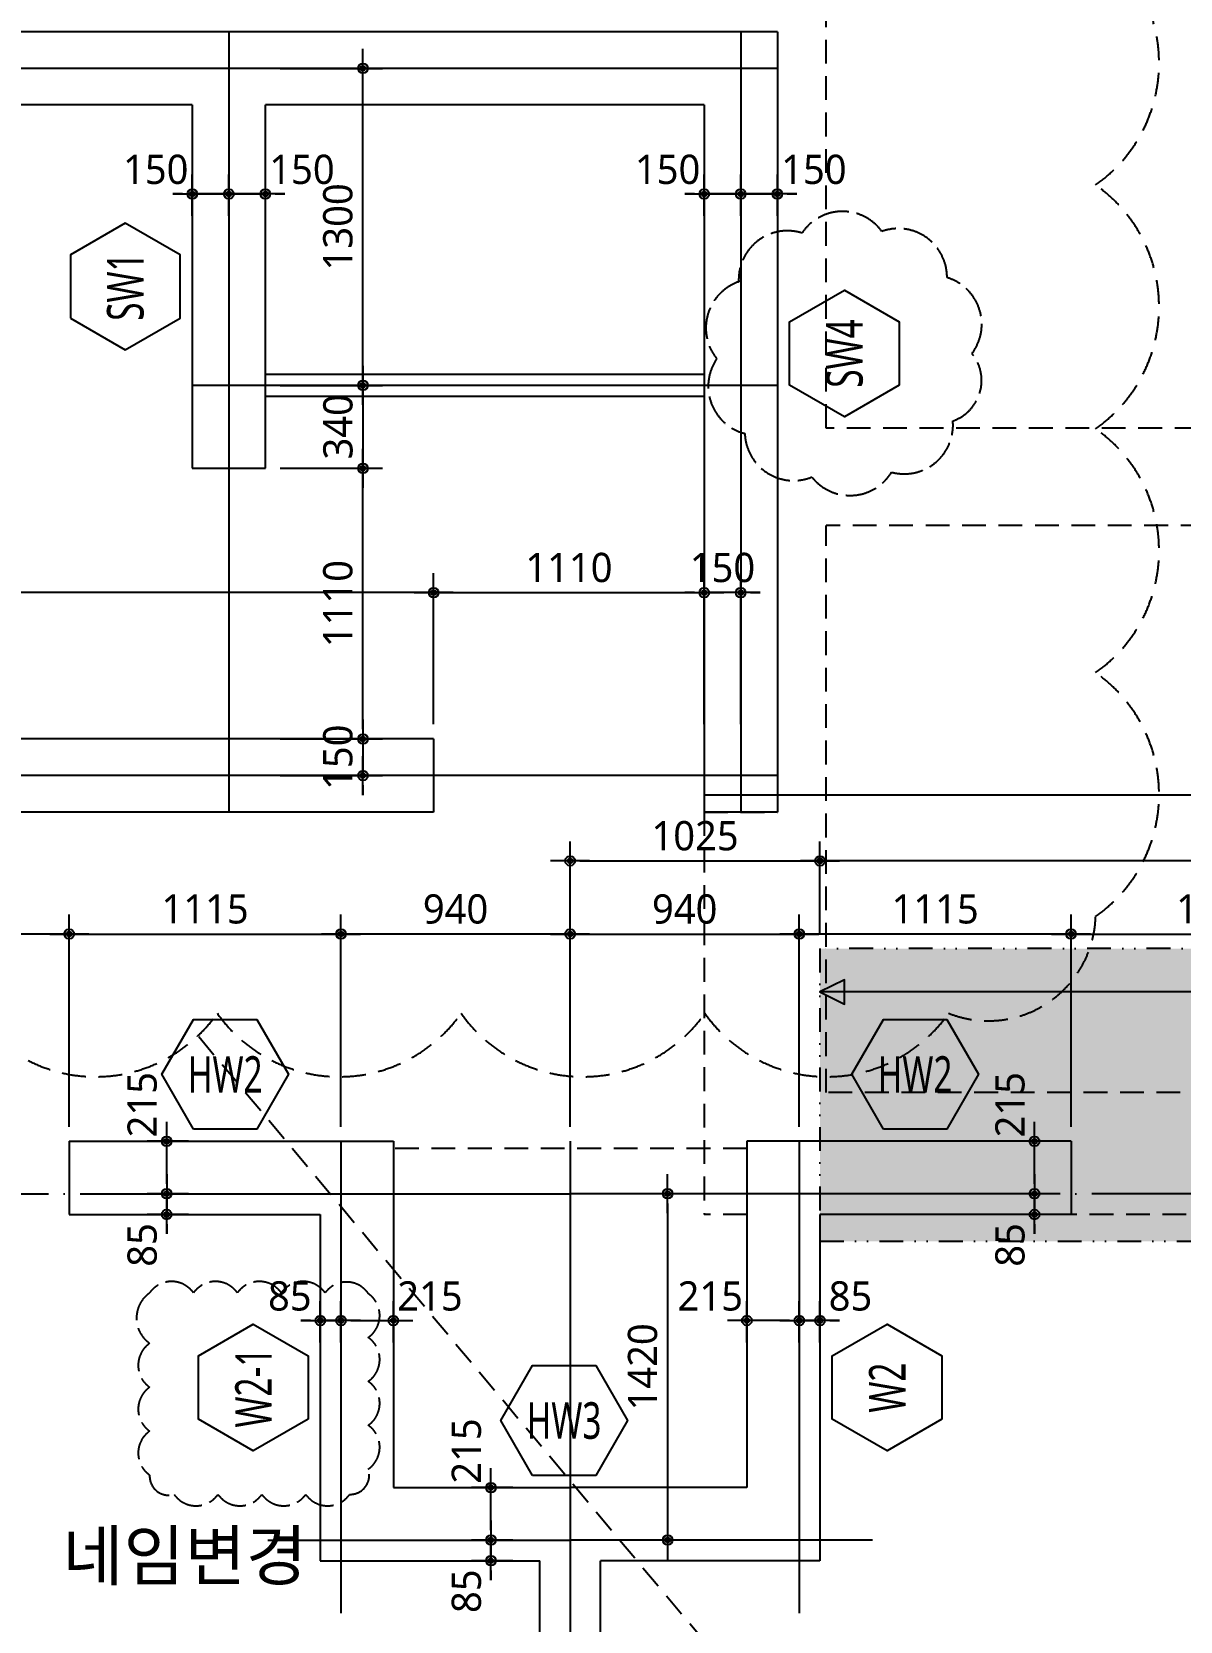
# Model space of a CAD drawing. Header units: millimetres. Extents: x 350420 to 672135, y -312840 to -44390.
# Drawn here: x 517961 to 522673, y -60678 to -54160 of the extents above; entities that cross this region are included whole.
import ezdxf
from ezdxf.enums import TextEntityAlignment as Align
from ezdxf.xclip import XClip

# ---------------------------------------------------------------- set-up
doc = ezdxf.new("R2010")
doc.units = ezdxf.units.MM
doc.header["$LTSCALE"] = 65
doc.header["$XCLIPFRAME"] = 0
for name, pattern in [('DIVIDEX2', [2.5, 1, -0.5, 0, -0.5, 0, -0.5]), ('HID', [2.5, 2, -0.5]), ('XS-지하주차장$0$CEN', [62, 60, -1, 0, -1]), ('XS-지하주차장$0$HID', [2.3, 1.5, -0.8])]:
    doc.linetypes.add(name, pattern=pattern)
doc.layers.get('Defpoints').update_dxf_attribs({"color": 145})
for name, color, linetype, plot in [('0110', 20, 'HID', False), ('211119', 40, 'Continuous', False), ('XS-지하주차장$0$1215', 181, 'XS-지하주차장$0$HID', False), ('XS-지하주차장$0$PD', 145, 'XS-지하주차장$0$HID', False)]:
    doc.layers.add(name, color=color, linetype=linetype, plot=plot)
for name, color, linetype in [('DIM', 7, 'Continuous'), ('LEADER', 7, 'Continuous'), ('M', 7, 'Continuous'), ('NAME-W', 4, 'Continuous'), ('XS-지하주차장$0$AWG', 5, 'XS-지하주차장$0$HID'), ('XS-지하주차장$0$CEN', 1, 'XS-지하주차장$0$CEN'), ('XS-지하주차장$0$G', 4, 'XS-지하주차장$0$HID'), ('XS-지하주차장$0$W1', 2, 'Continuous'), ('XS-지하주차장$0$W1-H', 11, 'XS-지하주차장$0$HID'), ('XS-지하주차장$0$W2', 9, 'Continuous'), ('보강구간', 3, 'DIVIDEX2'), ('상부', 15, 'Continuous')]:
    doc.layers.add(name, color=color, linetype=linetype)
doc.styles.add('맑은고딕', font='malgun.ttf')
doc.dimstyles.new('DIM_40', dxfattribs={"dimscale": 40, "dimtxt": 3, "dimasz": 1, "dimexe": 2, "dimexo": 1.5, "dimgap": 1, "dimtad": 1, "dimdec": 0, "dimzin": 0, "dimdsep": 46, "dimtxsty": '맑은고딕', "dimblk1": 'DIMDOT', "dimblk2": 'DIMDOT', "dimsah": 1, "dimcen": 0.09, "dimdle": 2, "dimclrd": 7, "dimclre": 7, "dimclrt": 6, "dimadec": 0, "dimazin": 0, "dimtfac": 1, "dimtdec": 0, "dimtix": 1, "dimtmove": 2, "dimatfit": 3, "dimldrblk": 'DIMDOT', "dimfxl": 0, "dimtolj": 1, "dimtzin": 0, "dimarcsym": 0})

# ---------------------------------------------------------------- blocks, each defined once
blk = doc.blocks.new('XS-지하주차장$0$B1-6')
at = {"layer": 'XS-지하주차장$0$CEN'}
for p, q in [((5000, 13475), (5000, 10275)), ((7100, 13475), (7100, 10275)), ((7250, 13325), (0, 13325)), ((7250, 12025), (4850, 12025)), ((7250, 10425), (0, 10425)), ((17135, 10345), (6950, 10345)), ((5460, 8925), (5460, 6990)), ((6400, 8925), (6400, 0)), ((6400, 8925), (6400, 0)), ((7340, 8925), (7340, 6990)), ((360, 8710), (6400, 8710)), ((12440, 8710), (6400, 8710)), ((5160, 7290), (6400, 7290)), ((7640, 7290), (6400, 7290))]:
    blk.add_line(p, q, dxfattribs=at)
at = {"layer": 'XS-지하주차장$0$PD'}
blk.add_line((7125, 8895), (5675, 8895), dxfattribs=at)
at = {"layer": 'XS-지하주차장$0$W1'}
for p, q in [((7250, 13475), (0, 13475)), ((7250, 13475), (7250, 10275)), ((4850, 13175), (300, 13175)), ((4850, 13175), (4850, 11685)), ((6950, 13175), (5150, 13175)), ((5150, 11685), (5150, 13175)), ((6950, 13175), (6950, 10275)), ((4850, 11685), (5150, 11685)), ((5840, 10575), (300, 10575)), ((5840, 10575), (5840, 10275)), ((5840, 10275), (300, 10275)), ((7250, 10275), (6950, 10275)), ((4345, 8925), (4345, 8625)), ((4345, 8925), (5675, 8925)), ((5675, 8925), (5675, 7505)), ((8455, 8925), (7125, 8925)), ((7125, 8925), (7125, 7505)), ((8455, 8925), (8455, 8625)), ((4345, 8625), (5375, 8625)), ((5375, 8625), (5375, 7205)), ((8455, 8625), (7425, 8625)), ((7425, 8625), (7425, 7205)), ((5675, 7505), (6400, 7505)), ((7125, 7505), (6400, 7505)), ((5375, 7205), (6275, 7205)), ((6275, 4705), (6275, 7205)), ((6525, 4705), (6525, 7205)), ((7425, 7205), (6525, 7205))]:
    blk.add_line(p, q, dxfattribs=at)
at = {"layer": 'XS-지하주차장$0$W2'}
for p, q in [((6950, 12070), (5150, 12070)), ((6950, 11980), (5150, 11980))]:
    blk.add_line(p, q, dxfattribs=at)
blk = doc.blocks.new('XS-지하주차장$0$B2-W')
at = {"layer": 'XS-지하주차장$0$W1-H'}
for p, q in [((118575, 92510), (118575, 99760)), ((115375, 93920), (115375, 99460)), ((115675, 93920), (115675, 99460)), ((118275, 94910), (118275, 99460)), ((114025, 95415), (113725, 95415)), ((113725, 95415), (113725, 94385)), ((114025, 95415), (114025, 94085)), ((118275, 94910), (116785, 94910)), ((116785, 94910), (116785, 94610)), ((116785, 94610), (118275, 94610)), ((118275, 92810), (118275, 94610)), ((112305, 94385), (112305, 93485)), ((113725, 94385), (112305, 94385)), ((112605, 94085), (112605, 93360)), ((114025, 94085), (112605, 94085)), ((115675, 93920), (115375, 93920)), ((109805, 93485), (112305, 93485)), ((112605, 92635), (112605, 93360)), ((109805, 93235), (112305, 93235)), ((112305, 92335), (112305, 93235)), ((118275, 92810), (115375, 92810)), ((115375, 92810), (115375, 92510)), ((114025, 92635), (112605, 92635)), ((114025, 91305), (114025, 92635)), ((118575, 92510), (115375, 92510)), ((113725, 92335), (112305, 92335)), ((113725, 91305), (113725, 92335)), ((114025, 91305), (113725, 91305))]:
    blk.add_line(p, q, dxfattribs=at)
blk = doc.blocks.new('XS-지하주차장')
at = {"layer": 'XS-지하주차장$0$1215'}
blk.add_line((429310.9, -23852.4), (653967.6, 164076.9), dxfattribs=at)
blk.add_lwpolyline([(658457, 160394.2, -0.520567), (657457, 160394.2, -0.520567), (656457, 160394.2, -0.520567), (655457, 160394.2, -0.520567), (654457, 160394.2, -0.520567), (654060.1, 160997.3, -0.520567), (654060.1, 161997.3, -0.520567), (654060.1, 162997.3, -0.520567), (654060.1, 163997.3, -0.520567), (654060.1, 164997.3, -0.520567), (654060.1, 165997.3, -0.520567), (654060.1, 166997.3, -0.520567), (654060.1, 167997.3, -0.520567), (654060.1, 168997.3, -0.520567), (654060.1, 170352.8, -0.520567), (655060.1, 170352.8, -0.520567), (656060.1, 170352.8, -0.520567), (657060.1, 170352.8, -0.520567), (658060.1, 170352.8, -0.520567), (659060.1, 170352.8, -0.520567)], format="xyb", dxfattribs=at)
at = {"layer": 'XS-지하주차장$0$AWG'}
for p, q in [((653235, 161825), (653235, 162000)), ((654885, 162000), (653235, 162000)), ((653735, 161500), (656060, 161500)), ((653735, 159150), (653735, 161500)), ((656460, 161500), (658285, 161500)), ((653235, 159275), (653235, 160495))]:
    blk.add_line(p, q, dxfattribs=at)
at = {"layer": 'XS-지하주차장$0$G'}
for p, q in [((656060, 159200), (656060, 161500)), ((656460, 159225), (656460, 161500))]:
    blk.add_line(p, q, dxfattribs=at)
at = {"layer": 'XS-지하주차장$0$W1', "rotation": 270}
blk.add_blockref('XS-지하주차장$0$B1-6', (644610, 168950), dxfattribs=at)
at = {"layer": 'XS-지하주차장$0$W1-H'}
blk.add_blockref('XS-지하주차장$0$B2-W', (539510, 69190), dxfattribs=at)
blk = doc.blocks.new('DIMDOT')
at = {"layer": 'DIM', "linetype": 'Continuous'}
blk.add_line((-2, 0), (2, 0), dxfattribs=at)
for radius in [0.5, 0.25]:
    blk.add_circle((0, 0), radius, dxfattribs=at)
blk = doc.blocks.new('*D735')
at = {"layer": 'Defpoints', "color": 0, "linetype": 'Continuous', "transparency": 16777216}
for p in [(516895, -57860), (516895, -58710), (518115, -58710)]:
    blk.add_point(p, dxfattribs=at)
at = {"layer": 'DIM', "color": 7, "linetype": 'Continuous', "lineweight": -2, "transparency": 16777216}
for p, q in [((516895, -58650), (516895, -57780)), ((518115, -58650), (518115, -57780)), ((518075, -57860), (516935, -57860))]:
    blk.add_line(p, q, dxfattribs=at)
at = {"layer": 'DIM', "color": 7, "linetype": 'Continuous', "lineweight": -2, "transparency": 16777216, "xscale": 40, "yscale": 40, "zscale": 40, "rotation": 180}
blk.add_blockref('DIMDOT', (516895, -57860), dxfattribs=at)
at = {"layer": 'DIM', "color": 7, "linetype": 'Continuous', "lineweight": -2, "transparency": 16777216, "xscale": 40, "yscale": 40, "zscale": 40}
blk.add_blockref('DIMDOT', (518115, -57860), dxfattribs=at)
at = {"layer": 'DIM', "color": 6, "linetype": 'Continuous', "transparency": 16777216, "insert": (517505, -57757.6), "char_height": 120, "attachment_point": 5, "style": '맑은고딕'}
blk.add_mtext('\\A1;1220', dxfattribs=at)
blk = doc.blocks.new('*D736')
at = {"layer": 'Defpoints', "color": 0, "linetype": 'Continuous', "transparency": 16777216}
for p in [(519230, -57860), (518115, -58710), (519230, -58710)]:
    blk.add_point(p, dxfattribs=at)
at = {"layer": 'DIM', "color": 7, "linetype": 'Continuous', "lineweight": -2, "transparency": 16777216}
for p, q in [((518115, -58650), (518115, -57780)), ((519230, -58650), (519230, -57780)), ((518155, -57860), (519190, -57860))]:
    blk.add_line(p, q, dxfattribs=at)
at = {"layer": 'DIM', "color": 7, "linetype": 'Continuous', "lineweight": -2, "transparency": 16777216, "xscale": 40, "yscale": 40, "zscale": 40, "rotation": 180}
blk.add_blockref('DIMDOT', (518115, -57860), dxfattribs=at)
at = {"layer": 'DIM', "color": 7, "linetype": 'Continuous', "lineweight": -2, "transparency": 16777216, "xscale": 40, "yscale": 40, "zscale": 40}
blk.add_blockref('DIMDOT', (519230, -57860), dxfattribs=at)
at = {"layer": 'DIM', "color": 6, "linetype": 'Continuous', "transparency": 16777216, "insert": (518672.5, -57757.6), "char_height": 120, "attachment_point": 5, "style": '맑은고딕'}
blk.add_mtext('\\A1;1115', dxfattribs=at)
blk = doc.blocks.new('*D737')
at = {"layer": 'Defpoints', "color": 0, "linetype": 'Continuous', "transparency": 16777216}
for p in [(519230, -57860), (519230, -58710), (520170, -58710)]:
    blk.add_point(p, dxfattribs=at)
at = {"layer": 'DIM', "color": 7, "linetype": 'Continuous', "lineweight": -2, "transparency": 16777216}
for p, q in [((519230, -58650), (519230, -57780)), ((520170, -58650), (520170, -57780)), ((520130, -57860), (519270, -57860))]:
    blk.add_line(p, q, dxfattribs=at)
at = {"layer": 'DIM', "color": 7, "linetype": 'Continuous', "lineweight": -2, "transparency": 16777216, "xscale": 40, "yscale": 40, "zscale": 40, "rotation": 180}
blk.add_blockref('DIMDOT', (519230, -57860), dxfattribs=at)
at = {"layer": 'DIM', "color": 7, "linetype": 'Continuous', "lineweight": -2, "transparency": 16777216, "xscale": 40, "yscale": 40, "zscale": 40}
blk.add_blockref('DIMDOT', (520170, -57860), dxfattribs=at)
at = {"layer": 'DIM', "color": 6, "linetype": 'Continuous', "transparency": 16777216, "insert": (519700, -57758), "char_height": 120, "attachment_point": 5, "style": '맑은고딕'}
blk.add_mtext('\\A1;940', dxfattribs=at)
blk = doc.blocks.new('*D741')
at = {"layer": 'Defpoints', "color": 0, "linetype": 'Continuous', "transparency": 16777216}
for p in [(523445, -57860), (522225, -58710), (523445, -58710)]:
    blk.add_point(p, dxfattribs=at)
at = {"layer": 'DIM', "color": 7, "linetype": 'Continuous', "lineweight": -2, "transparency": 16777216}
for p, q in [((522225, -58650), (522225, -57780)), ((523445, -58650), (523445, -57780)), ((522265, -57860), (523405, -57860))]:
    blk.add_line(p, q, dxfattribs=at)
at = {"layer": 'DIM', "color": 7, "linetype": 'Continuous', "lineweight": -2, "transparency": 16777216, "xscale": 40, "yscale": 40, "zscale": 40, "rotation": 180}
blk.add_blockref('DIMDOT', (522225, -57860), dxfattribs=at)
at = {"layer": 'DIM', "color": 7, "linetype": 'Continuous', "lineweight": -2, "transparency": 16777216, "xscale": 40, "yscale": 40, "zscale": 40}
blk.add_blockref('DIMDOT', (523445, -57860), dxfattribs=at)
at = {"layer": 'DIM', "color": 6, "linetype": 'Continuous', "transparency": 16777216, "insert": (522835, -57757.6), "char_height": 120, "attachment_point": 5, "style": '맑은고딕'}
blk.add_mtext('\\A1;1220', dxfattribs=at)
blk = doc.blocks.new('*D742')
at = {"layer": 'Defpoints', "color": 0, "linetype": 'Continuous', "transparency": 16777216}
for p in [(521110, -57860), (521110, -58710), (522225, -58710)]:
    blk.add_point(p, dxfattribs=at)
at = {"layer": 'DIM', "color": 7, "linetype": 'Continuous', "lineweight": -2, "transparency": 16777216}
for p, q in [((521110, -58650), (521110, -57780)), ((522225, -58650), (522225, -57780)), ((522185, -57860), (521150, -57860))]:
    blk.add_line(p, q, dxfattribs=at)
at = {"layer": 'DIM', "color": 7, "linetype": 'Continuous', "lineweight": -2, "transparency": 16777216, "xscale": 40, "yscale": 40, "zscale": 40, "rotation": 180}
blk.add_blockref('DIMDOT', (521110, -57860), dxfattribs=at)
at = {"layer": 'DIM', "color": 7, "linetype": 'Continuous', "lineweight": -2, "transparency": 16777216, "xscale": 40, "yscale": 40, "zscale": 40}
blk.add_blockref('DIMDOT', (522225, -57860), dxfattribs=at)
at = {"layer": 'DIM', "color": 6, "linetype": 'Continuous', "transparency": 16777216, "insert": (521667.5, -57757.6), "char_height": 120, "attachment_point": 5, "style": '맑은고딕'}
blk.add_mtext('\\A1;1115', dxfattribs=at)
blk = doc.blocks.new('*D743')
at = {"layer": 'Defpoints', "color": 0, "linetype": 'Continuous', "transparency": 16777216}
for p in [(521110, -57860), (520170, -58710), (521110, -58710)]:
    blk.add_point(p, dxfattribs=at)
at = {"layer": 'DIM', "color": 7, "linetype": 'Continuous', "lineweight": -2, "transparency": 16777216}
for p, q in [((520170, -58650), (520170, -57780)), ((521110, -58650), (521110, -57780)), ((520210, -57860), (521070, -57860))]:
    blk.add_line(p, q, dxfattribs=at)
at = {"layer": 'DIM', "color": 7, "linetype": 'Continuous', "lineweight": -2, "transparency": 16777216, "xscale": 40, "yscale": 40, "zscale": 40, "rotation": 180}
blk.add_blockref('DIMDOT', (520170, -57860), dxfattribs=at)
at = {"layer": 'DIM', "color": 7, "linetype": 'Continuous', "lineweight": -2, "transparency": 16777216, "xscale": 40, "yscale": 40, "zscale": 40}
blk.add_blockref('DIMDOT', (521110, -57860), dxfattribs=at)
at = {"layer": 'DIM', "color": 6, "linetype": 'Continuous', "transparency": 16777216, "insert": (520640, -57758), "char_height": 120, "attachment_point": 5, "style": '맑은고딕'}
blk.add_mtext('\\A1;940', dxfattribs=at)
blk = doc.blocks.new('*D746')
at = {"layer": 'Defpoints', "color": 0, "linetype": 'Continuous', "transparency": 16777216}
for p in [(519995, -60345), (519845, -60430), (519995, -60430)]:
    blk.add_point(p, dxfattribs=at)
at = {"layer": 'DIM', "color": 7, "linetype": 'Continuous', "lineweight": -2, "transparency": 16777216}
for p, q in [((519845, -60305), (519845, -60265)), ((519935, -60345), (519765, -60345)), ((519845, -60345), (519845, -60430)), ((519935, -60430), (519765, -60430)), ((519845, -60470), (519845, -60510))]:
    blk.add_line(p, q, dxfattribs=at)
at = {"layer": 'DIM', "color": 7, "linetype": 'Continuous', "lineweight": -2, "transparency": 16777216, "xscale": 40, "yscale": 40, "zscale": 40}
for p, rotation in [((519845, -60345), 270), ((519845, -60430), 90)]:
    blk.add_blockref('DIMDOT', p, dxfattribs=dict(at, rotation=rotation))
at = {"layer": 'DIM', "color": 6, "linetype": 'Continuous', "transparency": 16777216, "insert": (519744.9, -60555), "char_height": 120, "attachment_point": 5, "rotation": 90, "style": '맑은고딕'}
blk.add_mtext('\\A1;85', dxfattribs=at)
blk = doc.blocks.new('*D747')
at = {"layer": 'Defpoints', "color": 0, "linetype": 'Continuous', "transparency": 16777216}
for p in [(519845, -60130), (519995, -60130), (519995, -60345)]:
    blk.add_point(p, dxfattribs=at)
at = {"layer": 'DIM', "color": 7, "linetype": 'Continuous', "lineweight": -2, "transparency": 16777216}
for p, q in [((519935, -60130), (519765, -60130)), ((519845, -60305), (519845, -60170)), ((519935, -60345), (519765, -60345))]:
    blk.add_line(p, q, dxfattribs=at)
at = {"layer": 'DIM', "color": 7, "linetype": 'Continuous', "lineweight": -2, "transparency": 16777216, "xscale": 40, "yscale": 40, "zscale": 40}
for p, rotation in [((519845, -60130), 90), ((519845, -60345), 270)]:
    blk.add_blockref('DIMDOT', p, dxfattribs=dict(at, rotation=rotation))
at = {"layer": 'DIM', "color": 6, "linetype": 'Continuous', "transparency": 16777216, "insert": (519744.9, -59980), "char_height": 120, "attachment_point": 5, "rotation": 90, "style": '맑은고딕'}
blk.add_mtext('\\A1;215', dxfattribs=at)
blk = doc.blocks.new('*D748')
at = {"layer": 'Defpoints', "color": 0, "linetype": 'Continuous', "transparency": 16777216}
for p in [(519145, -59445), (519145, -59595), (519230, -59595)]:
    blk.add_point(p, dxfattribs=at)
at = {"layer": 'DIM', "color": 7, "linetype": 'Continuous', "lineweight": -2, "transparency": 16777216}
for p, q in [((519145, -59535), (519145, -59365)), ((519230, -59535), (519230, -59365)), ((519105, -59445), (519065, -59445)), ((519230, -59445), (519145, -59445)), ((519270, -59445), (519310, -59445))]:
    blk.add_line(p, q, dxfattribs=at)
at = {"layer": 'DIM', "color": 7, "linetype": 'Continuous', "lineweight": -2, "transparency": 16777216, "xscale": 40, "yscale": 40, "zscale": 40}
blk.add_blockref('DIMDOT', (519145, -59445), dxfattribs=at)
at = {"layer": 'DIM', "color": 7, "linetype": 'Continuous', "lineweight": -2, "transparency": 16777216, "xscale": 40, "yscale": 40, "zscale": 40, "rotation": 180}
blk.add_blockref('DIMDOT', (519230, -59445), dxfattribs=at)
at = {"layer": 'DIM', "color": 6, "linetype": 'Continuous', "transparency": 16777216, "insert": (519020, -59344.9), "char_height": 120, "attachment_point": 5, "style": '맑은고딕'}
blk.add_mtext('\\A1;85', dxfattribs=at)
blk = doc.blocks.new('*D749')
at = {"layer": 'Defpoints', "color": 0, "linetype": 'Continuous', "transparency": 16777216}
for p in [(519445, -59445), (519230, -59595), (519445, -59595)]:
    blk.add_point(p, dxfattribs=at)
at = {"layer": 'DIM', "color": 7, "linetype": 'Continuous', "lineweight": -2, "transparency": 16777216}
for p, q in [((519230, -59535), (519230, -59365)), ((519445, -59535), (519445, -59365)), ((519270, -59445), (519405, -59445))]:
    blk.add_line(p, q, dxfattribs=at)
at = {"layer": 'DIM', "color": 7, "linetype": 'Continuous', "lineweight": -2, "transparency": 16777216, "xscale": 40, "yscale": 40, "zscale": 40, "rotation": 180}
blk.add_blockref('DIMDOT', (519230, -59445), dxfattribs=at)
at = {"layer": 'DIM', "color": 7, "linetype": 'Continuous', "lineweight": -2, "transparency": 16777216, "xscale": 40, "yscale": 40, "zscale": 40}
blk.add_blockref('DIMDOT', (519445, -59445), dxfattribs=at)
at = {"layer": 'DIM', "color": 6, "linetype": 'Continuous', "transparency": 16777216, "insert": (519595, -59344.9), "char_height": 120, "attachment_point": 5, "style": '맑은고딕'}
blk.add_mtext('\\A1;215', dxfattribs=at)
blk = doc.blocks.new('*D750')
at = {"layer": 'Defpoints', "color": 0, "linetype": 'Continuous', "transparency": 16777216}
for p in [(521195, -59445), (521110, -59595), (521195, -59595)]:
    blk.add_point(p, dxfattribs=at)
at = {"layer": 'DIM', "color": 7, "linetype": 'Continuous', "lineweight": -2, "transparency": 16777216}
for p, q in [((521110, -59535), (521110, -59365)), ((521195, -59535), (521195, -59365)), ((521070, -59445), (521030, -59445)), ((521110, -59445), (521195, -59445)), ((521235, -59445), (521275, -59445))]:
    blk.add_line(p, q, dxfattribs=at)
at = {"layer": 'DIM', "color": 7, "linetype": 'Continuous', "lineweight": -2, "transparency": 16777216, "xscale": 40, "yscale": 40, "zscale": 40}
blk.add_blockref('DIMDOT', (521110, -59445), dxfattribs=at)
at = {"layer": 'DIM', "color": 7, "linetype": 'Continuous', "lineweight": -2, "transparency": 16777216, "xscale": 40, "yscale": 40, "zscale": 40, "rotation": 180}
blk.add_blockref('DIMDOT', (521195, -59445), dxfattribs=at)
at = {"layer": 'DIM', "color": 6, "linetype": 'Continuous', "transparency": 16777216, "insert": (521320, -59344.9), "char_height": 120, "attachment_point": 5, "style": '맑은고딕'}
blk.add_mtext('\\A1;85', dxfattribs=at)
blk = doc.blocks.new('*D751')
at = {"layer": 'Defpoints', "color": 0, "linetype": 'Continuous', "transparency": 16777216}
for p in [(520895, -59445), (520895, -59595), (521110, -59595)]:
    blk.add_point(p, dxfattribs=at)
at = {"layer": 'DIM', "color": 7, "linetype": 'Continuous', "lineweight": -2, "transparency": 16777216}
for p, q in [((520895, -59535), (520895, -59365)), ((521110, -59535), (521110, -59365)), ((521070, -59445), (520935, -59445))]:
    blk.add_line(p, q, dxfattribs=at)
at = {"layer": 'DIM', "color": 7, "linetype": 'Continuous', "lineweight": -2, "transparency": 16777216, "xscale": 40, "yscale": 40, "zscale": 40, "rotation": 180}
blk.add_blockref('DIMDOT', (520895, -59445), dxfattribs=at)
at = {"layer": 'DIM', "color": 7, "linetype": 'Continuous', "lineweight": -2, "transparency": 16777216, "xscale": 40, "yscale": 40, "zscale": 40}
blk.add_blockref('DIMDOT', (521110, -59445), dxfattribs=at)
at = {"layer": 'DIM', "color": 6, "linetype": 'Continuous', "transparency": 16777216, "insert": (520745, -59344.9), "char_height": 120, "attachment_point": 5, "style": '맑은고딕'}
blk.add_mtext('\\A1;215', dxfattribs=at)
blk = doc.blocks.new('*D760')
at = {"layer": 'Defpoints', "color": 0, "linetype": 'Continuous', "transparency": 16777216}
for p in [(522225, -58925), (522075, -59010), (522225, -59010)]:
    blk.add_point(p, dxfattribs=at)
at = {"layer": 'DIM', "color": 7, "linetype": 'Continuous', "lineweight": -2, "transparency": 16777216}
for p, q in [((522075, -58885), (522075, -58845)), ((522165, -58925), (521995, -58925)), ((522075, -58925), (522075, -59010)), ((522165, -59010), (521995, -59010)), ((522075, -59050), (522075, -59090))]:
    blk.add_line(p, q, dxfattribs=at)
at = {"layer": 'DIM', "color": 7, "linetype": 'Continuous', "lineweight": -2, "transparency": 16777216, "xscale": 40, "yscale": 40, "zscale": 40}
for p, rotation in [((522075, -58925), 270), ((522075, -59010), 90)]:
    blk.add_blockref('DIMDOT', p, dxfattribs=dict(at, rotation=rotation))
at = {"layer": 'DIM', "color": 6, "linetype": 'Continuous', "transparency": 16777216, "insert": (521974.9, -59135), "char_height": 120, "attachment_point": 5, "rotation": 90, "style": '맑은고딕'}
blk.add_mtext('\\A1;85', dxfattribs=at)
blk = doc.blocks.new('*D761')
at = {"layer": 'Defpoints', "color": 0, "linetype": 'Continuous', "transparency": 16777216}
for p in [(522075, -58710), (522225, -58710), (522225, -58925)]:
    blk.add_point(p, dxfattribs=at)
at = {"layer": 'DIM', "color": 7, "linetype": 'Continuous', "lineweight": -2, "transparency": 16777216}
for p, q in [((522165, -58710), (521995, -58710)), ((522075, -58885), (522075, -58750)), ((522165, -58925), (521995, -58925))]:
    blk.add_line(p, q, dxfattribs=at)
at = {"layer": 'DIM', "color": 7, "linetype": 'Continuous', "lineweight": -2, "transparency": 16777216, "xscale": 40, "yscale": 40, "zscale": 40}
for p, rotation in [((522075, -58710), 90), ((522075, -58925), 270)]:
    blk.add_blockref('DIMDOT', p, dxfattribs=dict(at, rotation=rotation))
at = {"layer": 'DIM', "color": 6, "linetype": 'Continuous', "transparency": 16777216, "insert": (521974.9, -58560), "char_height": 120, "attachment_point": 5, "rotation": 90, "style": '맑은고딕'}
blk.add_mtext('\\A1;215', dxfattribs=at)
blk = doc.blocks.new('*D762')
at = {"layer": 'Defpoints', "color": 0, "linetype": 'Continuous', "transparency": 16777216}
for p in [(518665, -58925), (518515, -59010), (518665, -59010)]:
    blk.add_point(p, dxfattribs=at)
at = {"layer": 'DIM', "color": 7, "linetype": 'Continuous', "lineweight": -2, "transparency": 16777216}
for p, q in [((518515, -58885), (518515, -58845)), ((518605, -58925), (518435, -58925)), ((518515, -58925), (518515, -59010)), ((518605, -59010), (518435, -59010)), ((518515, -59050), (518515, -59090))]:
    blk.add_line(p, q, dxfattribs=at)
at = {"layer": 'DIM', "color": 7, "linetype": 'Continuous', "lineweight": -2, "transparency": 16777216, "xscale": 40, "yscale": 40, "zscale": 40}
for p, rotation in [((518515, -58925), 270), ((518515, -59010), 90)]:
    blk.add_blockref('DIMDOT', p, dxfattribs=dict(at, rotation=rotation))
at = {"layer": 'DIM', "color": 6, "linetype": 'Continuous', "transparency": 16777216, "insert": (518414.9, -59135), "char_height": 120, "attachment_point": 5, "rotation": 90, "style": '맑은고딕'}
blk.add_mtext('\\A1;85', dxfattribs=at)
blk = doc.blocks.new('*D763')
at = {"layer": 'Defpoints', "color": 0, "linetype": 'Continuous', "transparency": 16777216}
for p in [(518515, -58710), (518665, -58710), (518665, -58925)]:
    blk.add_point(p, dxfattribs=at)
at = {"layer": 'DIM', "color": 7, "linetype": 'Continuous', "lineweight": -2, "transparency": 16777216}
for p, q in [((518605, -58710), (518435, -58710)), ((518515, -58885), (518515, -58750)), ((518605, -58925), (518435, -58925))]:
    blk.add_line(p, q, dxfattribs=at)
at = {"layer": 'DIM', "color": 7, "linetype": 'Continuous', "lineweight": -2, "transparency": 16777216, "xscale": 40, "yscale": 40, "zscale": 40}
for p, rotation in [((518515, -58710), 90), ((518515, -58925), 270)]:
    blk.add_blockref('DIMDOT', p, dxfattribs=dict(at, rotation=rotation))
at = {"layer": 'DIM', "color": 6, "linetype": 'Continuous', "transparency": 16777216, "insert": (518414.9, -58560), "char_height": 120, "attachment_point": 5, "rotation": 90, "style": '맑은고딕'}
blk.add_mtext('\\A1;215', dxfattribs=at)
blk = doc.blocks.new('*D768')
at = {"layer": 'Defpoints', "color": 0, "linetype": 'Continuous', "transparency": 16777216}
for p in [(520720, -56460), (519610, -57060), (520720, -57060)]:
    blk.add_point(p, dxfattribs=at)
at = {"layer": 'DIM', "color": 7, "linetype": 'Continuous', "lineweight": -2, "transparency": 16777216}
for p, q in [((519610, -57000), (519610, -56380)), ((520720, -57000), (520720, -56380)), ((519650, -56460), (520680, -56460))]:
    blk.add_line(p, q, dxfattribs=at)
at = {"layer": 'DIM', "color": 7, "linetype": 'Continuous', "lineweight": -2, "transparency": 16777216, "xscale": 40, "yscale": 40, "zscale": 40, "rotation": 180}
blk.add_blockref('DIMDOT', (519610, -56460), dxfattribs=at)
at = {"layer": 'DIM', "color": 7, "linetype": 'Continuous', "lineweight": -2, "transparency": 16777216, "xscale": 40, "yscale": 40, "zscale": 40}
blk.add_blockref('DIMDOT', (520720, -56460), dxfattribs=at)
at = {"layer": 'DIM', "color": 6, "linetype": 'Continuous', "transparency": 16777216, "insert": (520165, -56357.6), "char_height": 120, "attachment_point": 5, "style": '맑은고딕'}
blk.add_mtext('\\A1;1110', dxfattribs=at)
blk = doc.blocks.new('*D769')
at = {"layer": 'Defpoints', "color": 0, "linetype": 'Continuous', "transparency": 16777216}
for p in [(520720, -56460), (520720, -57060), (520870, -57060)]:
    blk.add_point(p, dxfattribs=at)
at = {"layer": 'DIM', "color": 7, "linetype": 'Continuous', "lineweight": -2, "transparency": 16777216}
for p, q in [((520720, -57000), (520720, -56380)), ((520870, -57000), (520870, -56380)), ((520680, -56460), (520640, -56460)), ((520870, -56460), (520720, -56460)), ((520910, -56460), (520950, -56460))]:
    blk.add_line(p, q, dxfattribs=at)
at = {"layer": 'DIM', "color": 7, "linetype": 'Continuous', "lineweight": -2, "transparency": 16777216, "xscale": 40, "yscale": 40, "zscale": 40}
blk.add_blockref('DIMDOT', (520720, -56460), dxfattribs=at)
at = {"layer": 'DIM', "color": 7, "linetype": 'Continuous', "lineweight": -2, "transparency": 16777216, "xscale": 40, "yscale": 40, "zscale": 40, "rotation": 180}
blk.add_blockref('DIMDOT', (520870, -56460), dxfattribs=at)
at = {"layer": 'DIM', "color": 6, "linetype": 'Continuous', "transparency": 16777216, "insert": (520795, -56357.6), "char_height": 120, "attachment_point": 5, "style": '맑은고딕'}
blk.add_mtext('\\A1;150', dxfattribs=at)
blk = doc.blocks.new('*D770')
at = {"layer": 'Defpoints', "color": 0, "linetype": 'Continuous', "transparency": 16777216}
for p in [(513920, -56460), (513920, -57060), (519610, -57060)]:
    blk.add_point(p, dxfattribs=at)
at = {"layer": 'DIM', "color": 7, "linetype": 'Continuous', "lineweight": -2, "transparency": 16777216}
for p, q in [((513920, -57000), (513920, -56380)), ((519610, -57000), (519610, -56380)), ((519570, -56460), (513960, -56460))]:
    blk.add_line(p, q, dxfattribs=at)
at = {"layer": 'DIM', "color": 7, "linetype": 'Continuous', "lineweight": -2, "transparency": 16777216, "xscale": 40, "yscale": 40, "zscale": 40, "rotation": 180}
blk.add_blockref('DIMDOT', (513920, -56460), dxfattribs=at)
at = {"layer": 'DIM', "color": 7, "linetype": 'Continuous', "lineweight": -2, "transparency": 16777216, "xscale": 40, "yscale": 40, "zscale": 40}
blk.add_blockref('DIMDOT', (519610, -56460), dxfattribs=at)
at = {"layer": 'DIM', "color": 6, "linetype": 'Continuous', "transparency": 16777216, "insert": (516765, -56358), "char_height": 120, "attachment_point": 5, "style": '맑은고딕'}
blk.add_mtext('\\A1;5690', dxfattribs=at)
blk = doc.blocks.new('*D773')
at = {"layer": 'Defpoints', "color": 0, "linetype": 'Continuous', "transparency": 16777216}
for p in [(518920, -54825), (518770, -54975), (518920, -54975)]:
    blk.add_point(p, dxfattribs=at)
at = {"layer": 'DIM', "color": 7, "linetype": 'Continuous', "lineweight": -2, "transparency": 16777216}
for p, q in [((518770, -54915), (518770, -54745)), ((518920, -54915), (518920, -54745)), ((518730, -54825), (518690, -54825)), ((518770, -54825), (518920, -54825)), ((518960, -54825), (519000, -54825))]:
    blk.add_line(p, q, dxfattribs=at)
at = {"layer": 'DIM', "color": 7, "linetype": 'Continuous', "lineweight": -2, "transparency": 16777216, "xscale": 40, "yscale": 40, "zscale": 40}
blk.add_blockref('DIMDOT', (518770, -54825), dxfattribs=at)
at = {"layer": 'DIM', "color": 7, "linetype": 'Continuous', "lineweight": -2, "transparency": 16777216, "xscale": 40, "yscale": 40, "zscale": 40, "rotation": 180}
blk.add_blockref('DIMDOT', (518920, -54825), dxfattribs=at)
at = {"layer": 'DIM', "color": 6, "linetype": 'Continuous', "transparency": 16777216, "insert": (519070, -54724.9), "char_height": 120, "attachment_point": 5, "style": '맑은고딕'}
blk.add_mtext('\\A1;150', dxfattribs=at)
blk = doc.blocks.new('*D774')
at = {"layer": 'Defpoints', "color": 0, "linetype": 'Continuous', "transparency": 16777216}
for p in [(518620, -54825), (518620, -54975), (518770, -54975)]:
    blk.add_point(p, dxfattribs=at)
at = {"layer": 'DIM', "color": 7, "linetype": 'Continuous', "lineweight": -2, "transparency": 16777216}
for p, q in [((518620, -54915), (518620, -54745)), ((518770, -54915), (518770, -54745)), ((518580, -54825), (518540, -54825)), ((518770, -54825), (518620, -54825)), ((518810, -54825), (518850, -54825))]:
    blk.add_line(p, q, dxfattribs=at)
at = {"layer": 'DIM', "color": 7, "linetype": 'Continuous', "lineweight": -2, "transparency": 16777216, "xscale": 40, "yscale": 40, "zscale": 40}
blk.add_blockref('DIMDOT', (518620, -54825), dxfattribs=at)
at = {"layer": 'DIM', "color": 7, "linetype": 'Continuous', "lineweight": -2, "transparency": 16777216, "xscale": 40, "yscale": 40, "zscale": 40, "rotation": 180}
blk.add_blockref('DIMDOT', (518770, -54825), dxfattribs=at)
at = {"layer": 'DIM', "color": 6, "linetype": 'Continuous', "transparency": 16777216, "insert": (518470, -54724.9), "char_height": 120, "attachment_point": 5, "style": '맑은고딕'}
blk.add_mtext('\\A1;150', dxfattribs=at)
blk = doc.blocks.new('*D870')
at = {"layer": 'Defpoints', "color": 0, "linetype": 'Continuous', "transparency": 16777216}
for p in [(520895, -58925), (520570, -60345), (520895, -60345)]:
    blk.add_point(p, dxfattribs=at)
at = {"layer": 'DIM', "color": 7, "linetype": 'Continuous', "lineweight": -2, "transparency": 16777216}
for p, q in [((520835, -58925), (520490, -58925)), ((520570, -58965), (520570, -60305)), ((520835, -60345), (520490, -60345))]:
    blk.add_line(p, q, dxfattribs=at)
at = {"layer": 'DIM', "color": 7, "linetype": 'Continuous', "lineweight": -2, "transparency": 16777216, "xscale": 40, "yscale": 40, "zscale": 40}
for p, rotation in [((520570, -58925), 90), ((520570, -60345), 270)]:
    blk.add_blockref('DIMDOT', p, dxfattribs=dict(at, rotation=rotation))
at = {"layer": 'DIM', "color": 6, "linetype": 'Continuous', "transparency": 16777216, "insert": (520467.6, -59635), "char_height": 120, "attachment_point": 5, "rotation": 90, "style": '맑은고딕'}
blk.add_mtext('\\A1;1420', dxfattribs=at)
blk = doc.blocks.new('*D969')
at = {"layer": 'Defpoints', "color": 0, "linetype": 'Continuous', "transparency": 16777216}
for p in [(521195, -57560), (521195, -57920), (528975, -57920)]:
    blk.add_point(p, dxfattribs=at)
at = {"layer": 'DIM', "color": 7, "linetype": 'Continuous', "lineweight": -2, "transparency": 16777216}
for p, q in [((521195, -57860), (521195, -57480)), ((528975, -57860), (528975, -57480)), ((528935, -57560), (521235, -57560))]:
    blk.add_line(p, q, dxfattribs=at)
at = {"layer": 'DIM', "color": 7, "linetype": 'Continuous', "lineweight": -2, "transparency": 16777216, "xscale": 40, "yscale": 40, "zscale": 40, "rotation": 180}
blk.add_blockref('DIMDOT', (521195, -57560), dxfattribs=at)
at = {"layer": 'DIM', "color": 7, "linetype": 'Continuous', "lineweight": -2, "transparency": 16777216, "xscale": 40, "yscale": 40, "zscale": 40}
blk.add_blockref('DIMDOT', (528975, -57560), dxfattribs=at)
at = {"layer": 'DIM', "color": 6, "linetype": 'Continuous', "transparency": 16777216, "insert": (525085, -57458), "char_height": 120, "attachment_point": 5, "style": '맑은고딕'}
blk.add_mtext('\\A1;7780', dxfattribs=at)
blk = doc.blocks.new('*D970')
at = {"layer": 'Defpoints', "color": 0, "linetype": 'Continuous', "transparency": 16777216}
for p in [(521195, -57560), (520170, -57920), (521195, -57920)]:
    blk.add_point(p, dxfattribs=at)
at = {"layer": 'DIM', "color": 7, "linetype": 'Continuous', "lineweight": -2, "transparency": 16777216}
for p, q in [((520170, -57860), (520170, -57480)), ((521195, -57860), (521195, -57480)), ((520210, -57560), (521155, -57560))]:
    blk.add_line(p, q, dxfattribs=at)
at = {"layer": 'DIM', "color": 7, "linetype": 'Continuous', "lineweight": -2, "transparency": 16777216, "xscale": 40, "yscale": 40, "zscale": 40, "rotation": 180}
blk.add_blockref('DIMDOT', (520170, -57560), dxfattribs=at)
at = {"layer": 'DIM', "color": 7, "linetype": 'Continuous', "lineweight": -2, "transparency": 16777216, "xscale": 40, "yscale": 40, "zscale": 40}
blk.add_blockref('DIMDOT', (521195, -57560), dxfattribs=at)
at = {"layer": 'DIM', "color": 6, "linetype": 'Continuous', "transparency": 16777216, "insert": (520682.5, -57457.6), "char_height": 120, "attachment_point": 5, "style": '맑은고딕'}
blk.add_mtext('\\A1;1025', dxfattribs=at)
blk = doc.blocks.new('*D1162')
at = {"layer": 'Defpoints', "color": 0, "linetype": 'Continuous', "transparency": 16777216}
for p in [(518920, -55610), (518920, -55950), (519320, -55950)]:
    blk.add_point(p, dxfattribs=at)
at = {"layer": 'DIM', "color": 7, "linetype": 'Continuous', "lineweight": -2, "transparency": 16777216}
for p, q in [((518980, -55610), (519400, -55610)), ((519320, -55650), (519320, -55910)), ((518980, -55950), (519400, -55950))]:
    blk.add_line(p, q, dxfattribs=at)
at = {"layer": 'DIM', "color": 7, "linetype": 'Continuous', "lineweight": -2, "transparency": 16777216, "xscale": 40, "yscale": 40, "zscale": 40}
for p, rotation in [((519320, -55610), 90), ((519320, -55950), 270)]:
    blk.add_blockref('DIMDOT', p, dxfattribs=dict(at, rotation=rotation))
at = {"layer": 'DIM', "color": 6, "linetype": 'Continuous', "transparency": 16777216, "insert": (519218, -55780), "char_height": 120, "attachment_point": 5, "rotation": 90, "style": '맑은고딕'}
blk.add_mtext('\\A1;340', dxfattribs=at)
blk = doc.blocks.new('*D1163')
at = {"layer": 'Defpoints', "color": 0, "linetype": 'Continuous', "transparency": 16777216}
for p in [(518920, -55950), (519320, -55950), (518920, -57060)]:
    blk.add_point(p, dxfattribs=at)
at = {"layer": 'DIM', "color": 7, "linetype": 'Continuous', "lineweight": -2, "transparency": 16777216}
for p, q in [((518980, -55950), (519400, -55950)), ((519320, -57020), (519320, -55990)), ((518980, -57060), (519400, -57060))]:
    blk.add_line(p, q, dxfattribs=at)
at = {"layer": 'DIM', "color": 7, "linetype": 'Continuous', "lineweight": -2, "transparency": 16777216, "xscale": 40, "yscale": 40, "zscale": 40}
for p, rotation in [((519320, -55950), 90), ((519320, -57060), 270)]:
    blk.add_blockref('DIMDOT', p, dxfattribs=dict(at, rotation=rotation))
at = {"layer": 'DIM', "color": 6, "linetype": 'Continuous', "transparency": 16777216, "insert": (519217.6, -56505), "char_height": 120, "attachment_point": 5, "rotation": 90, "style": '맑은고딕'}
blk.add_mtext('\\A1;1110', dxfattribs=at)
blk = doc.blocks.new('*D1164')
at = {"layer": 'Defpoints', "color": 0, "linetype": 'Continuous', "transparency": 16777216}
for p in [(518920, -57060), (518920, -57210), (519320, -57210)]:
    blk.add_point(p, dxfattribs=at)
at = {"layer": 'DIM', "color": 7, "linetype": 'Continuous', "lineweight": -2, "transparency": 16777216}
for p, q in [((519320, -57020), (519320, -56980)), ((518980, -57060), (519400, -57060)), ((519320, -57060), (519320, -57210)), ((518980, -57210), (519400, -57210)), ((519320, -57250), (519320, -57290))]:
    blk.add_line(p, q, dxfattribs=at)
at = {"layer": 'DIM', "color": 7, "linetype": 'Continuous', "lineweight": -2, "transparency": 16777216, "xscale": 40, "yscale": 40, "zscale": 40}
for p, rotation in [((519320, -57060), 270), ((519320, -57210), 90)]:
    blk.add_blockref('DIMDOT', p, dxfattribs=dict(at, rotation=rotation))
at = {"layer": 'DIM', "color": 6, "linetype": 'Continuous', "transparency": 16777216, "insert": (519217.6, -57135), "char_height": 120, "attachment_point": 5, "rotation": 90, "style": '맑은고딕'}
blk.add_mtext('\\A1;150', dxfattribs=at)
blk = doc.blocks.new('*D1165')
at = {"layer": 'Defpoints', "color": 0, "linetype": 'Continuous', "transparency": 16777216}
for p in [(518920, -54310), (519320, -54310), (518920, -55610)]:
    blk.add_point(p, dxfattribs=at)
at = {"layer": 'DIM', "color": 7, "linetype": 'Continuous', "lineweight": -2, "transparency": 16777216}
for p, q in [((518980, -54310), (519400, -54310)), ((519320, -55570), (519320, -54350)), ((518980, -55610), (519400, -55610))]:
    blk.add_line(p, q, dxfattribs=at)
at = {"layer": 'DIM', "color": 7, "linetype": 'Continuous', "lineweight": -2, "transparency": 16777216, "xscale": 40, "yscale": 40, "zscale": 40}
for p, rotation in [((519320, -54310), 90), ((519320, -55610), 270)]:
    blk.add_blockref('DIMDOT', p, dxfattribs=dict(at, rotation=rotation))
at = {"layer": 'DIM', "color": 6, "linetype": 'Continuous', "transparency": 16777216, "insert": (519217.6, -54960), "char_height": 120, "attachment_point": 5, "rotation": 90, "style": '맑은고딕'}
blk.add_mtext('\\A1;1300', dxfattribs=at)
blk = doc.blocks.new('*D1166')
at = {"layer": 'Defpoints', "color": 0, "linetype": 'Continuous', "transparency": 16777216}
for p in [(521020, -54825), (520870, -54975), (521020, -54975)]:
    blk.add_point(p, dxfattribs=at)
at = {"layer": 'DIM', "color": 7, "linetype": 'Continuous', "lineweight": -2, "transparency": 16777216}
for p, q in [((520870, -54915), (520870, -54745)), ((521020, -54915), (521020, -54745)), ((520830, -54825), (520790, -54825)), ((520870, -54825), (521020, -54825)), ((521060, -54825), (521100, -54825))]:
    blk.add_line(p, q, dxfattribs=at)
at = {"layer": 'DIM', "color": 7, "linetype": 'Continuous', "lineweight": -2, "transparency": 16777216, "xscale": 40, "yscale": 40, "zscale": 40}
blk.add_blockref('DIMDOT', (520870, -54825), dxfattribs=at)
at = {"layer": 'DIM', "color": 7, "linetype": 'Continuous', "lineweight": -2, "transparency": 16777216, "xscale": 40, "yscale": 40, "zscale": 40, "rotation": 180}
blk.add_blockref('DIMDOT', (521020, -54825), dxfattribs=at)
at = {"layer": 'DIM', "color": 6, "linetype": 'Continuous', "transparency": 16777216, "insert": (521170, -54724.9), "char_height": 120, "attachment_point": 5, "style": '맑은고딕'}
blk.add_mtext('\\A1;150', dxfattribs=at)
blk = doc.blocks.new('*D1167')
at = {"layer": 'Defpoints', "color": 0, "linetype": 'Continuous', "transparency": 16777216}
for p in [(520720, -54825), (520720, -54975), (520870, -54975)]:
    blk.add_point(p, dxfattribs=at)
at = {"layer": 'DIM', "color": 7, "linetype": 'Continuous', "lineweight": -2, "transparency": 16777216}
for p, q in [((520720, -54915), (520720, -54745)), ((520870, -54915), (520870, -54745)), ((520680, -54825), (520640, -54825)), ((520870, -54825), (520720, -54825)), ((520910, -54825), (520950, -54825))]:
    blk.add_line(p, q, dxfattribs=at)
at = {"layer": 'DIM', "color": 7, "linetype": 'Continuous', "lineweight": -2, "transparency": 16777216, "xscale": 40, "yscale": 40, "zscale": 40}
blk.add_blockref('DIMDOT', (520720, -54825), dxfattribs=at)
at = {"layer": 'DIM', "color": 7, "linetype": 'Continuous', "lineweight": -2, "transparency": 16777216, "xscale": 40, "yscale": 40, "zscale": 40, "rotation": 180}
blk.add_blockref('DIMDOT', (520870, -54825), dxfattribs=at)
at = {"layer": 'DIM', "color": 6, "linetype": 'Continuous', "transparency": 16777216, "insert": (520570, -54724.9), "char_height": 120, "attachment_point": 5, "style": '맑은고딕'}
blk.add_mtext('\\A1;150', dxfattribs=at)

msp = doc.modelspace()

# ---------------------------------------------------------------- hatches: boundary and pattern name
at = {"layer": '상부'}
h = msp.add_hatch(dxfattribs=at)
h.set_pattern_fill('CROSS', color=256, scale=300, style=0)
h.set_pattern_definition([(0, (280394.42, -115892.35), (75, 75), [37.5, -112.5]), (90, (280413.17, -115911.1), (-75, 75), [37.5, -112.5])])
h.paths.add_polyline_path([(528975, -57920), (521195, -57920), (521195, -59120), (528975, -59120)])

# ---------------------------------------------------------------- linework, layer by layer
at = {"layer": '0110'}
msp.add_lwpolyline([(521818.8, -55479.4, 0.520567), (521716.3, -55168.1, 0.520567), (521448.8, -54978.7, 0.520567), (521121.1, -54985.3, 0.520567), (520861.5, -55185.3, 0.520567), (520771.6, -55500.5, 0.520567), (520886.6, -55807.4, 0.520567), (521161.5, -55985.9, 0.520567), (521488.6, -55966.1, 0.520567), (521740, -55755.7, 0.520567)], format="xyb", close=True, dxfattribs=at)
at = {"layer": '211119', "linetype": 'HID'}
msp.add_lwpolyline([(518444.9, -59331.7, -0.520567), (518624.9, -59331.7, -0.520567), (518804.9, -59331.7, -0.520567), (518984.9, -59331.7, -0.520567), (519164.9, -59331.7, -0.520567), (519342, -59334.5, -0.520567), (519342, -59514.5, -0.520567), (519342, -59694.5, -0.520567), (519342, -59874.5, -0.520567), (519342, -60054.5, -0.520567), (519265.4, -60157.9, -0.520567), (519085.4, -60157.9, -0.520567), (518905.4, -60157.9, -0.520567), (518725.4, -60157.9, -0.520567), (518545.4, -60157.9, -0.520567), (518444.9, -60078.5, -0.520567), (518444.9, -59898.5, -0.520567), (518444.9, -59718.5, -0.520567), (518444.9, -59538.5, -0.520567)], format="xyb", close=True, dxfattribs=at)
at = {"layer": 'LEADER'}
msp.add_lwpolyline([(528975, -58097.5), (528875, -58047.5), (528875, -58147.5), (528975, -58097.5), (521195, -58097.5), (521295, -58147.5), (521295, -58047.5), (521195, -58097.5)], dxfattribs=at)
at = {"layer": 'M'}
for points in [[(518120, -55334.9), (518345, -55464.8), (518570, -55334.9), (518570, -55075.1), (518345, -54945.2), (518120, -55075.1)], [(521520, -55609.3), (521295, -55739.2), (521070, -55609.3), (521070, -55349.5), (521295, -55219.6), (521520, -55349.5)], [(518625.1, -58660), (518495.2, -58435), (518625.1, -58210), (518884.9, -58210), (519014.8, -58435), (518884.9, -58660)], [(521455.1, -58660), (521325.2, -58435), (521455.1, -58210), (521714.9, -58210), (521844.8, -58435), (521714.9, -58660)], [(519095, -59849.9), (518870, -59979.8), (518645, -59849.9), (518645, -59590.1), (518870, -59460.2), (519095, -59590.1)], [(521695, -59849.9), (521470, -59979.8), (521245, -59849.9), (521245, -59590.1), (521470, -59460.2), (521695, -59590.1)], [(520015.1, -60080), (519885.2, -59855), (520015.1, -59630), (520274.9, -59630), (520404.8, -59855), (520274.9, -60080)]]:
    msp.add_lwpolyline(points, close=True, dxfattribs=at)
at = {"layer": '보강구간', "color": 3, "ltscale": 1.5}
msp.add_lwpolyline([(528975, -57920), (521195, -57920), (521195, -59120), (528975, -59120), (528975, -57920)], dxfattribs=at)

# ---------------------------------------------------------------- block references
ref = msp.add_blockref('XS-지하주차장', (682720, -712245), dxfattribs=dict(rotation=90))
XClip(ref).set_block_clipping_path([(643110.0000000001, 141650.0000000187), (664534.9999999981, 170090.00000001)])

# ---------------------------------------------------------------- texts
at = {"layer": '211119', "style": '맑은고딕'}
msp.add_text('네임변경', height=200, dxfattribs=at).set_placement((518588.8, -60409.4), align=Align.MIDDLE_CENTER)
at = {"layer": 'NAME-W', "style": '맑은고딕', "width": 0.7}
for s, p in [('SW1', (518345, -55205)), ('W2-1', (518870, -59720)), ('W2', (521470, -59720))]:
    msp.add_text(s, height=150, rotation=90, dxfattribs=at).set_placement(p, align=Align.MIDDLE)
at = {"layer": 'NAME-W', "color": 1, "style": '맑은고딕', "width": 0.7}
msp.add_text('SW4', height=150, rotation=90, dxfattribs=at).set_placement((521295, -55479.4), align=Align.MIDDLE)
at = {"layer": 'NAME-W', "style": '맑은고딕', "width": 0.7}
for s, p in [('HW2', (518755, -58435)), ('HW2', (521585, -58435)), ('HW3', (520145, -59855))]:
    msp.add_text(s, height=150, dxfattribs=at).set_placement(p, align=Align.MIDDLE)

# ---------------------------------------------------------------- dimensions: what is measured, and where the dimension line sits
at = {"layer": 'DIM', "linetype": 'Continuous'}
for base, p1, p2, angle, picture, middle in [((519320, -54310), (518920, -55610), (518920, -54310), 90, '*D1165', (519217.6, -54960)), ((519320, -55950), (518920, -55610), (518920, -55950), 270, '*D1162', (519218, -55780)), ((519320, -55950), (518920, -57060), (518920, -55950), 90, '*D1163', (519217.6, -56505)), ((513920, -56460), (519610, -57060), (513920, -57060), 180, '*D770', (516765, -56358)), ((520720, -56460), (520870, -57060), (520720, -57060), 180, '*D769', (520795, -56357.6)), ((519320, -57210), (518920, -57060), (518920, -57210), 270, '*D1164', (519217.6, -57135)), ((521195, -57560), (528975, -57920), (521195, -57920), 180, '*D969', (525085, -57458)), ((516895, -57860), (518115, -58710), (516895, -58710), 180, '*D735', (517505, -57757.6)), ((519230, -57860), (520170, -58710), (519230, -58710), 180, '*D737', (519700, -57758)), ((521110, -57860), (522225, -58710), (521110, -58710), 180, '*D742', (521667.5, -57757.6)), ((520570, -60345), (520895, -58925), (520895, -60345), 270, '*D870', (520467.6, -59635))]:
    dim = msp.add_linear_dim(base=base, p1=p1, p2=p2, angle=angle, dimstyle='DIM_40', dxfattribs=at)
    dim.commit()
    dim.dimension.update_dxf_attribs({"geometry": picture, "text_midpoint": middle})
for base, p1, p2, angle, picture, middle in [((518620, -54825), (518770, -54975), (518620, -54975), 180, '*D774', (518470, -54724.9)), ((520720, -54825), (520870, -54975), (520720, -54975), 180, '*D1167', (520570, -54724.9)), ((518515, -58710), (518665, -58925), (518665, -58710), 90, '*D763', (518414.9, -58560)), ((522075, -58710), (522225, -58925), (522225, -58710), 90, '*D761', (521974.9, -58560)), ((518515, -59010), (518665, -58925), (518665, -59010), 270, '*D762', (518414.9, -59135)), ((522075, -59010), (522225, -58925), (522225, -59010), 270, '*D760', (521974.9, -59135)), ((519145, -59445), (519230, -59595), (519145, -59595), 180, '*D748', (519020, -59344.9)), ((520895, -59445), (521110, -59595), (520895, -59595), 180, '*D751', (520745, -59344.9)), ((519845, -60130), (519995, -60345), (519995, -60130), 90, '*D747', (519744.9, -59980)), ((519845, -60430), (519995, -60345), (519995, -60430), 270, '*D746', (519744.9, -60555))]:
    dim = msp.add_linear_dim(base=base, p1=p1, p2=p2, angle=angle, dimstyle='DIM_40', dxfattribs=at)
    dim.commit()
    dim.dimension.update_dxf_attribs({"geometry": picture, "text_midpoint": middle, "dimtype": 160})
for base, p1, p2, picture, middle in [((518920, -54825), (518770, -54975), (518920, -54975), '*D773', (519070, -54724.9)), ((521020, -54825), (520870, -54975), (521020, -54975), '*D1166', (521170, -54724.9)), ((519445, -59445), (519230, -59595), (519445, -59595), '*D749', (519595, -59344.9)), ((521195, -59445), (521110, -59595), (521195, -59595), '*D750', (521320, -59344.9))]:
    dim = msp.add_linear_dim(base=base, p1=p1, p2=p2, dimstyle='DIM_40', dxfattribs=at)
    dim.commit()
    dim.dimension.update_dxf_attribs({"geometry": picture, "text_midpoint": middle, "dimtype": 160})
for base, p1, p2, picture, middle in [((520720, -56460), (519610, -57060), (520720, -57060), '*D768', (520165, -56357.6)), ((521195, -57560), (520170, -57920), (521195, -57920), '*D970', (520682.5, -57457.6)), ((519230, -57860), (518115, -58710), (519230, -58710), '*D736', (518672.5, -57757.6)), ((521110, -57860), (520170, -58710), (521110, -58710), '*D743', (520640, -57758)), ((523445, -57860), (522225, -58710), (523445, -58710), '*D741', (522835, -57757.6))]:
    dim = msp.add_linear_dim(base=base, p1=p1, p2=p2, dimstyle='DIM_40', dxfattribs=at)
    dim.commit()
    dim.dimension.update_dxf_attribs({"geometry": picture, "text_midpoint": middle})

doc.saveas('drawing.dxf')
